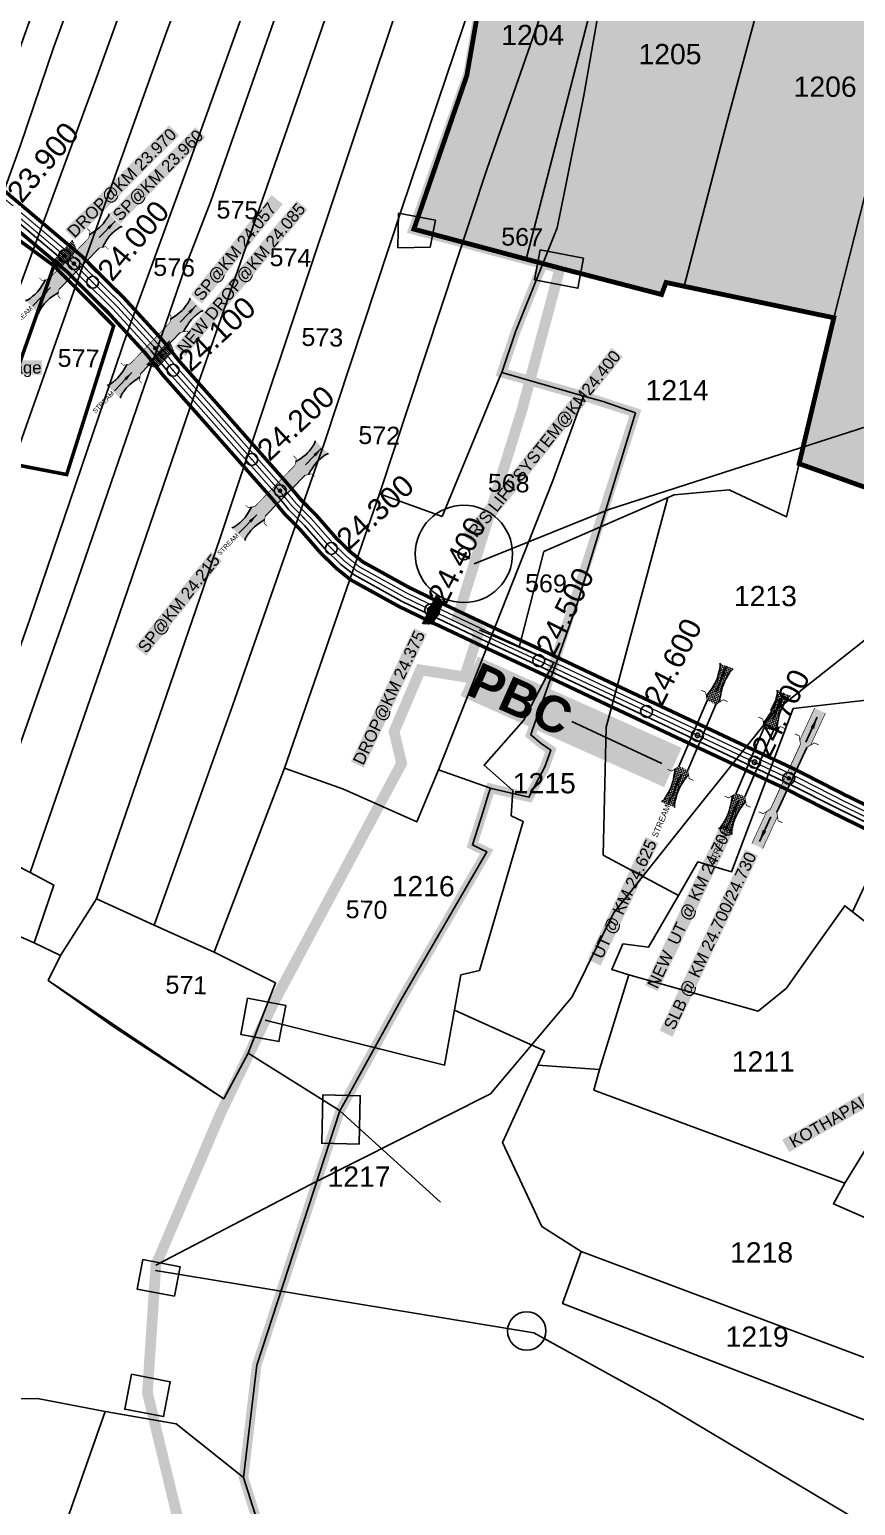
# Model space of a CAD drawing. Header units: millimetres. Extents: x 191342 to 235284, y 1600297 to 1616674.
# Drawn here: x 195018 to 195710, y 1606172 to 1607409 of the extents above; entities that cross this region are included whole.
import ezdxf
from ezdxf.enums import TextEntityAlignment as Align

# ---------------------------------------------------------------- set-up
doc = ezdxf.new("R2010")
doc.units = ezdxf.units.MM
doc.header["$LTSCALE"] = 15
doc.header["$PDMODE"] = 32
doc.header["$PDSIZE"] = 10
doc.linetypes.add('ACAD_ISO02W100', pattern=[15, 12, -3])
doc.linetypes.add('HIDDEN2', pattern=[0.1875, 0.125, -0.0625])
for name, color, linetype in [('BOUNDRY STONES', 240, 'Continuous'), ('CANAL1', 7, 'Continuous'), ('CSMark', 72, 'Continuous'), ('PAPER SIZE', 5, 'Continuous'), ('PLOT', 7, 'Continuous'), ('PLOT NO', 7, 'Continuous'), ('PLOTS', 7, 'Continuous'), ('PLOTS NO', 7, 'Continuous'), ('ROADS', 1, 'Continuous'), ('STRUCTURE', 5, 'Continuous'), ('text2', 7, 'Continuous'), ('VILLAGE BOUNDARY STONES', 1, 'Continuous'), ('VILLAGE BOUNDRY', 5, 'Continuous'), ('WUA-10', 3, 'Continuous')]:
    doc.layers.add(name, color=color, linetype=linetype)
doc.styles.get("Standard").update_dxf_attribs({"font": 'arial.ttf'})
doc.dimstyles.get("Standard").update_dxf_attribs({"dimtxt": 0.18, "dimasz": 0.18, "dimexe": 0.18, "dimexo": 0.0625, "dimgap": 0.09, "dimtad": 0, "dimtih": 1, "dimtoh": 1, "dimdec": 4, "dimzin": 0, "dimdsep": 46, "dimtxsty": 'Standard', "dimcen": 0.09, "dimadec": 0, "dimazin": 0, "dimtfac": 1, "dimtdec": 4, "dimtofl": 0, "dimtmove": 0, "dimatfit": 3, "dimfxl": 1, "dimtolj": 1, "dimtzin": 0, "dimarcsym": 0})

# ---------------------------------------------------------------- blocks, each defined once
blk = doc.blocks.new('DROP')
h = blk.add_hatch()
h.set_pattern_fill('ANSI31', color=1, scale=10, angle=45)
h.set_pattern_definition([(90, (-324.4107, -25.7687), (-1.25, 0), [])])
h.paths.add_polyline_path([(-9.9, -4.3), (-13.8, 4.1), (13.8, 4.1), (10.2, -4.3)])
at = {"layer": 'STRUCTURE', "color": 5, "const_width": 0.49}
blk.add_lwpolyline([(-9.9, -4.3), (-13.8, 4.1), (13.8, 4.1), (10.2, -4.3), (-9.9, -4.3)], dxfattribs=at)
at = {"layer": 'STRUCTURE', "color": 5}
blk.add_circle((0, 0), 1.33, dxfattribs=at)
blk = doc.blocks.new('PBC')
at = {"layer": 'STRUCTURE', "color": 5, "insert": (13.6, 8.7), "char_height": 30, "width": 181.057, "attachment_point": 1, "rotation": 325.6347, "bg_fill": 1, "box_fill_scale": 1.1, "bg_fill_color": 7, "bg_fill_true_color": 16777215, "bg_fill_transparency": 0}
blk.add_mtext('{\\fArial|b1|i0|c0|p34;\\C256;PBC}', dxfattribs=at)
at = {"layer": 'PAPER SIZE'}
blk.add_leader([(148.6, -102.5), (80.6, -54.7)], dimstyle='Standard', override={"dimasz": 40, "dimgap": 0.09, "dimtad": 0, "dimtfill": 2, "dimtfillclr": 5}, dxfattribs=at)
blk = doc.blocks.new('SP')
at = {"layer": 'STRUCTURE'}
h = blk.add_hatch(dxfattribs=at)
h.set_pattern_fill('DASH', color=256, scale=8, style=0)
h.set_pattern_definition([(0, (0, 0), (1, 1), [1, -1])])
edge = h.paths.add_edge_path()
edge.add_spline(control_points=[(769825.7, 1706742.1), (769825.3, 1706741.8), (769823.8, 1706740.8), (769820.9, 1706740.3), (769817, 1706739.7), (769811.4, 1706738.9), (769804, 1706739.7), (769798.4, 1706741), (769795.6, 1706741.6)], knot_values=[0, 0, 0, 0, 1.613557, 5.24513, 8.624976, 13.470124, 22.190216, 30.746377, 30.746377, 30.746377, 30.746377], degree=3, periodic=0)
edge.add_line((769795.6, 1706741.6), (769792.6, 1706739.6))
edge.add_line((769792.6, 1706739.6), (769732.6, 1706739.6))
edge.add_line((769732.6, 1706739.6), (769729.6, 1706741.6))
edge.add_spline(control_points=[(769729.6, 1706741.6), (769726.9, 1706740.9), (769721.3, 1706739.5), (769713.9, 1706738.5), (769708.3, 1706739.1), (769704.4, 1706739.6), (769701.5, 1706740), (769700, 1706741), (769699.5, 1706741.3)], knot_values=[0, 0, 0, 0, 8.556161, 17.276253, 22.121402, 25.501247, 29.13282, 30.746377, 30.746377, 30.746377, 30.746377], degree=3, periodic=0)
edge.add_line((769699.5, 1706741.3), (769699.5, 1706722.1))
edge.add_spline(control_points=[(769699.5, 1706722.1), (769700, 1706722.4), (769701.4, 1706723.4), (769704.3, 1706724), (769708.2, 1706724.5), (769713.8, 1706725.3), (769721.2, 1706724.5), (769726.8, 1706723.3), (769729.6, 1706722.6)], knot_values=[0, 0, 0, 0, 1.613557, 5.24513, 8.624976, 13.470124, 22.190216, 30.746377, 30.746377, 30.746377, 30.746377], degree=3, periodic=0)
edge.add_line((769729.6, 1706722.6), (769732.6, 1706724.6))
edge.add_line((769732.6, 1706724.6), (769792.6, 1706724.6))
edge.add_line((769792.6, 1706724.6), (769795.6, 1706722.6))
edge.add_spline(control_points=[(769795.6, 1706722.6), (769798.4, 1706723.3), (769803.9, 1706724.8), (769811.3, 1706725.8), (769817, 1706725.1), (769820.9, 1706724.7), (769823.8, 1706724.2), (769825.2, 1706723.3), (769825.7, 1706723)], knot_values=[0, 0, 0, 0, 8.556161, 17.276253, 22.121402, 25.501247, 29.13282, 30.746377, 30.746377, 30.746377, 30.746377], degree=3, periodic=0)
edge.add_line((769825.7, 1706723), (769825.7, 1706742.1))
h.paths.add_polyline_path([(769764.2, 1706732.1, -1), (769761.1, 1706732.1, -1)], flags=0)
h.paths.add_polyline_path([(769761.1, 1706732.1, 1), (769764.2, 1706732.1, 1)], flags=16)
at = {"layer": 'STRUCTURE', "const_width": 0.628}
for points in [[(769726.6, 1706747.6), (769726.6, 1706743.6), (769732.6, 1706739.6), (769792.6, 1706739.6), (769798.6, 1706743.6), (769798.6, 1706747.6)], [(769726.6, 1706716.6), (769726.6, 1706720.6), (769732.6, 1706724.6), (769792.6, 1706724.6), (769798.6, 1706720.6), (769798.6, 1706716.6)]]:
    blk.add_lwpolyline(points, dxfattribs=at)
at = {"layer": 'STRUCTURE', "color": 3}
blk.add_lwpolyline([(769732.6, 1706724.6), (769792.6, 1706724.6)], dxfattribs=at)
blk.add_lwpolyline([(769732.6, 1706724.6), (769792.6, 1706724.6)], dxfattribs=at)
at = {"layer": 'STRUCTURE', "color": 0}
blk.add_circle((769762.6, 1706732.1), 1.55, dxfattribs=at)
at = {"layer": 'STRUCTURE'}
for points in [[(769699.5, 1706741.3), (769700.9, 1706740.5), (769704.4, 1706739.6), (769707.8, 1706739.2), (769712.6, 1706738.8), (769721.3, 1706739.7), (769729.6, 1706741.6)], [(769825.7, 1706742.1), (769824.3, 1706741.3), (769820.8, 1706740.3), (769817.5, 1706739.8), (769812.7, 1706739.2), (769804, 1706739.9), (769795.6, 1706741.6)], [(769699.5, 1706722.1), (769700.9, 1706723), (769704.4, 1706724), (769707.7, 1706724.5), (769712.5, 1706725), (769721.2, 1706724.4), (769729.6, 1706722.6)], [(769825.7, 1706723), (769824.3, 1706723.8), (769820.8, 1706724.7), (769817.4, 1706725.1), (769812.6, 1706725.5), (769803.9, 1706724.6), (769795.6, 1706722.6)]]:
    blk.add_spline(points, degree=3, dxfattribs=at)
at = {"layer": 'STRUCTURE', "color": 0}
blk.add_text('STREAM', height=5, dxfattribs=at).set_placement((769684.3, 1706732.1), align=Align.MIDDLE_CENTER)
for points in [[(769727.4, 1706732.1), (769700.8, 1706732.1)], [(769824.4, 1706732.1), (769800.5, 1706732.1)]]:
    blk.add_leader(points, dimstyle='Standard', override={"dimasz": 10, "dimgap": 0.09, "dimtad": 0}, dxfattribs=at)
blk = doc.blocks.new('UT')
at = {"layer": 'STRUCTURE'}
h = blk.add_hatch(dxfattribs=at)
h.set_pattern_fill('DASH', color=150, scale=8, angle=-39.6278, style=0)
h.set_pattern_definition([(320.372247933, (-4370.464, -6260.8811), (1.40800153113, 0.132407282), [1, -1])])
h.paths.add_polyline_path([(765163, 1700681.9), (765165.6, 1700680.6), (765167.2, 1700680.3), (765169.1, 1700680), (765172.4, 1700679.6), (765176.4, 1700679.3), (765179.5, 1700679.5), (765183.1, 1700679.9), (765187.7, 1700680.9), (765188.9, 1700681.2), (765193.1, 1700682.2), (765196.1, 1700680.2), (765196.1, 1700672.2), (765193.1, 1700670.2), (765190.5, 1700670.8), (765188.1, 1700671.3), (765185.5, 1700671.8), (765183.6, 1700672.1), (765181, 1700672.5), (765180.3, 1700672.5), (765178.5, 1700672.6), (765176.7, 1700672.6), (765174.6, 1700672.5), (765172.5, 1700672.3), (765170.4, 1700672), (765168.5, 1700671.7), (765166.1, 1700671.2), (765165, 1700670.8), (765163, 1700669.7)])
h.paths.add_polyline_path([(765259.1, 1700682.2), (765256.1, 1700680.2), (765256.1, 1700672.2), (765259.1, 1700670.2), (765261.9, 1700671), (765264.4, 1700671.6), (765266.4, 1700672), (765269.1, 1700672.5), (765272.7, 1700673), (765276.1, 1700673.1), (765278.6, 1700672.9), (765281.2, 1700672.7), (765283.9, 1700672.3), (765286.4, 1700671.9), (765288, 1700671.3), (765289.2, 1700670.6), (765289.1, 1700682.7), (765287.6, 1700681.8), (765285.7, 1700681.2), (765283, 1700680.7), (765281.2, 1700680.4), (765276.7, 1700679.9), (765272.7, 1700679.9), (765268.7, 1700680.3), (765264.8, 1700681), (765261.2, 1700681.7)])
at = {"layer": 'STRUCTURE', "color": 150, "const_width": 0.628}
for points in [[(765190.1, 1700688.2), (765190.1, 1700684.2), (765196.1, 1700680.2), (765256.1, 1700680.2), (765262.1, 1700684.2), (765262.1, 1700688.2)], [(765190.1, 1700664.2), (765190.1, 1700668.2), (765196.1, 1700672.2), (765256.1, 1700672.2), (765262.1, 1700668.2), (765262.1, 1700664.2)]]:
    blk.add_lwpolyline(points, dxfattribs=at)
at = {"layer": 'STRUCTURE', "color": 150}
for points in [[(765196.1, 1700680.2), (765256.1, 1700680.2)], [(765196.1, 1700672.2), (765256.1, 1700672.2)], [(765196.1, 1700672.2), (765256.1, 1700672.2)]]:
    blk.add_lwpolyline(points, dxfattribs=at)
at = {"layer": 'STRUCTURE', "color": 0}
blk.add_circle((765226.1, 1700676.2), 1.89, dxfattribs=at)
at = {"layer": 'STRUCTURE', "color": 150}
for points in [[(765163, 1700681.9), (765164.4, 1700681.1), (765167.9, 1700680.2), (765171.2, 1700679.8), (765176.1, 1700679.4), (765184.7, 1700680.3), (765193.1, 1700682.2)], [(765289.1, 1700682.7), (765287.8, 1700681.9), (765284.3, 1700680.9), (765280.9, 1700680.4), (765276.1, 1700679.8), (765267.4, 1700680.5), (765259.1, 1700682.2)], [(765163, 1700669.7), (765164.3, 1700670.6), (765167.8, 1700671.6), (765171.2, 1700672.1), (765176, 1700672.6), (765184.7, 1700672), (765193.1, 1700670.2)], [(765289.2, 1700670.6), (765287.8, 1700671.4), (765284.2, 1700672.3), (765280.9, 1700672.7), (765276.1, 1700673.1), (765267.4, 1700672.2), (765259.1, 1700670.2)]]:
    blk.add_spline(points, degree=3, dxfattribs=at)
at = {"layer": 'STRUCTURE', "color": 0}
blk.add_text('STREAM', height=5, dxfattribs=at).set_placement((765148.2, 1700675.8), align=Align.MIDDLE_CENTER)
for points in [[(765289.3, 1700676.7), (765265.4, 1700676.4)], [(765190.9, 1700676), (765164.2, 1700675.8)]]:
    blk.add_leader(points, dimstyle='Standard', override={"dimasz": 10, "dimgap": 0.09, "dimtad": 0}, dxfattribs=at)
blk = doc.blocks.new('SLB')
at = {"layer": 'STRUCTURE'}
h = blk.add_hatch(dxfattribs=at)
h.set_pattern_fill('DOTS', color=6, scale=20, angle=320.3722, style=0)
h.set_pattern_definition([(320.372247934, (-159.4327, -72.9564), (1.2786241598, 0.5641323054), [0, -1.25])])
h.paths.add_polyline_path([(769699.5, 1706871.1), (769699.5, 1706861.1), (769729.1, 1706861.1), (769732.1, 1706863.1), (769792.1, 1706863.1), (769795.1, 1706861.1), (769824.7, 1706861.1), (769824.7, 1706871.1), (769795.1, 1706871.1), (769792.1, 1706869.1), (769732.1, 1706869.1), (769729.1, 1706871.1)])
at = {"layer": 'STRUCTURE', "color": 6, "const_width": 0.628}
for points in [[(769726.1, 1706877.1), (769726.1, 1706873.1), (769732.1, 1706869.1), (769792.1, 1706869.1), (769798.1, 1706873.1), (769798.1, 1706877.1)], [(769726.1, 1706855.1), (769726.1, 1706859.1), (769732.1, 1706863.1), (769792.1, 1706863.1), (769798.1, 1706859.1), (769798.1, 1706855.1)]]:
    blk.add_lwpolyline(points, dxfattribs=at)
at = {"layer": 'STRUCTURE', "color": 6, "linetype": 'ACAD_ISO02W100', "ltscale": 0.5, "const_width": 0.5}
for points in [[(769699.5, 1706871.1), (769729.1, 1706871.1)], [(769795.1, 1706871.1), (769824.7, 1706871.1)], [(769699.5, 1706861.1), (769729.1, 1706861.1)], [(769795.1, 1706861.1), (769824.7, 1706861.1)]]:
    blk.add_lwpolyline(points, dxfattribs=at)
at = {"layer": 'STRUCTURE', "color": 6}
blk.add_lwpolyline([(769732.1, 1706863.1), (769792.1, 1706863.1)], dxfattribs=at)
blk.add_lwpolyline([(769732.1, 1706863.1), (769792.1, 1706863.1)], dxfattribs=at)
at = {"layer": 'STRUCTURE', "color": 0}
blk.add_circle((769762.1, 1706866.1), 1.24, dxfattribs=at)
for points in [[(769703.8, 1706866), (769726.7, 1706866)], [(769818.6, 1706865.8), (769795.7, 1706865.8)]]:
    blk.add_leader(points, dimstyle='Standard', override={"dimasz": 10, "dimgap": 0.09, "dimtad": 0}, dxfattribs=at)

msp = doc.modelspace()

# ---------------------------------------------------------------- hatches: boundary and pattern name
at = {"layer": 'PLOTS NO', "true_color": 0x105689}
h = msp.add_hatch(color=146, dxfattribs=at)
h.dxf.hatch_style = 1
h.paths.add_polyline_path([(195425.9, 1607605.5), (195528.8, 1607582.2), (195780.8, 1607523.3), (195795.6, 1607573.2), (195890, 1607547.4), (195987.8, 1607517.2), (196044.4, 1607456.8), (196107.5, 1607448.4), (196157, 1607439.5), (196177.6, 1607424.9), (196155.7, 1607329.1), (196168.9, 1607318.7), (196166.1, 1607292.3), (196147.5, 1607220.1), (196146.9, 1607150), (196150.2, 1607149), (196164.7, 1607144.6), (196265.3, 1607114.4), (196275.5, 1607145.4), (196296.4, 1607208), (196295.8, 1607260.3), (196305.2, 1607306.2), (196272.5, 1607312.5), (196283.9, 1607361.9), (196310.4, 1607406.6), (196362.5, 1607453.6), (196400.6, 1607433.4), (196485.6, 1607454.8), (196551.7, 1607448.9), (196606.8, 1607430.5), (196720.9, 1607425.1), (196803.5, 1607450.1), (196872.1, 1607482.8), (196998.2, 1607496.2), (197145.1, 1607513.7), (197345.2, 1607477.9), (197466.2, 1607490.9), (197586.9, 1607586.3), (197708.9, 1607598.7), (197786.5, 1607612.9), (197735.5, 1607546.8), (197647, 1607416.1), (198001.8, 1607257.3), (198022.7, 1607134.8), (198028.3, 1607164.4), (198124.6, 1607148.4), (198160.8, 1607144.9), (198178.3, 1607100.5), (198228.3, 1607055.7), (198237.4, 1607041.4), (198217.8, 1607019), (198193, 1607011.4), (198178.3, 1606978), (198157.3, 1606959.9), (198118.6, 1606912), (198062.8, 1606912.1), (197644.8, 1606872.9), (197626.5, 1606880.8), (197525.7, 1606663.1), (197254.3, 1606767.2), (197236.3, 1606710.7), (197213, 1606659.8), (197006.4, 1606825.5), (196912.7, 1606884.2), (196876.9, 1606916.2), (196740.2, 1606727), (196649.8, 1606610.4), (196571, 1606505.9), (196552.9, 1606481.1), (196551.5, 1606477.5), (196385.3, 1606524.5), (196380.5, 1606507.5), (196382.5, 1606496.2), (196370.6, 1606486.9), (196264.5, 1606512.6), (196170.4, 1606544.7), (196117.7, 1606585.9), (196087.8, 1606613.1), (196042.3, 1606639.7), (196004.7, 1606667.1), (195986.5, 1606670.1), (195975.4, 1606667.9), (195966.4, 1606665), (195954, 1606659.3), (195939.6, 1606651.5), (195923.7, 1606642.5), (195901.9, 1606667.1), (195885.9, 1606679.1), (195932.4, 1606801.6), (195964.4, 1606918), (195912.5, 1606915), (195912.2, 1606953.6), (195842.6, 1606972.9), (195776.6, 1607002.7), (195752.8, 1607013.5), (195663.1, 1607045.6), (195692.2, 1607167.9), (195566.6, 1607194.3), (195551.5, 1607197.5), (195547.8, 1607187.4), (195462.6, 1607209.5), (195340.1, 1607242.2), (195384.5, 1607370.9), (195393.9, 1607425), (195406, 1607489.2)])

# ---------------------------------------------------------------- linework, layer by layer
at = {"color": 5, "const_width": 3}
for points in [[(194921.5, 1607073.4), (194978.5, 1607255.4), (195038.3, 1607211.5), (194981.3, 1607049.6), (194921.5, 1607073.4)], [(194981.3, 1607049.6), (195049, 1607036.5), (195088.4, 1607161.1), (195038.3, 1607211.5)]]:
    msp.add_lwpolyline(points, dxfattribs=at)
at = {"layer": 'BOUNDRY STONES', "color": 1}
for points in [[(195327.1, 1607255.6), (195358.1, 1607249.7), (195353.8, 1607227.1), (195326.7, 1607226.6)], [(195446.1, 1607224.8), (195482.3, 1607217.9), (195477.6, 1607192.7), (195441.3, 1607199.7)], [(195200.7, 1606597.6), (195232.8, 1606591.5), (195227, 1606561.2), (195194.9, 1606567.3)], [(195112.9, 1606378.6), (195144.1, 1606372.6), (195139.4, 1606347.9), (195108.1, 1606353.8)], [(195103.3, 1606282.4), (195135.8, 1606276.1), (195130.2, 1606246.9), (195097.7, 1606253.1)]]:
    msp.add_lwpolyline(points, close=True, dxfattribs=at)
msp.add_circle((195434.7, 1606318.7), 16.1, dxfattribs=at)
at = {"layer": 'CANAL1', "color": 1, "linetype": 'HIDDEN2', "ltscale": 4, "const_width": 1}
msp.add_lwpolyline([(194987.6, 1607270.2), (195055.4, 1607213.1), (195065.6, 1607202.8), (195070.8, 1607197.7), (195090.5, 1607178.3), (195122.9, 1607142.9), (195136.8, 1607125.4), (195171.1, 1607086.8), (195227.8, 1607022.4), (195238.3, 1607009.7), (195251.3, 1606996.6), (195268.7, 1606976.8), (195281.3, 1606964.5), (195292.3, 1606955.8), (195332.2, 1606933.7), (195356, 1606922.2), (195402.9, 1606900), (195450.7, 1606877.8), (195506.3, 1606851.6), (195655.8, 1606781.2), (195697.9, 1606759.8), (195752.1, 1606733.3)], dxfattribs=at)
at = {"layer": 'CANAL1', "color": 5, "const_width": 1}
msp.add_lwpolyline([(194990.2, 1607273.3), (195058.1, 1607216.1), (195068.5, 1607205.6), (195093.4, 1607181.1), (195125.9, 1607145.5), (195139.9, 1607128), (195174.1, 1607089.4), (195230.9, 1607025), (195241.3, 1607012.4), (195254.2, 1606999.4), (195271.6, 1606979.6), (195284, 1606967.5), (195294.5, 1606959.1), (195334.1, 1606937.2), (195357.7, 1606925.8), (195404.6, 1606903.6), (195452.4, 1606881.5), (195508, 1606855.2), (195657.6, 1606784.8), (195699.7, 1606763.3), (195754, 1606736.8)], dxfattribs=at)
at = {"layer": 'CANAL1', "color": 200, "const_width": 3}
for points in [[(194993.5, 1607277.1), (195061.5, 1607219.7), (195072, 1607209.1), (195097, 1607184.5), (195129.7, 1607148.8), (195143.7, 1607131.2), (195177.8, 1607092.7), (195234.7, 1607028.2), (195245, 1607015.8), (195257.9, 1607002.8), (195275.2, 1606983), (195287.3, 1606971.3), (195297.3, 1606963.3), (195336.4, 1606941.7), (195359.9, 1606930.3), (195406.7, 1606908.2), (195454.5, 1606886), (195510.2, 1606859.7), (195659.8, 1606789.3), (195701.9, 1606767.8), (195756.3, 1606741.3)], [(194981.8, 1607263.4), (195049.3, 1607206.5), (195059.3, 1607196.4), (195084, 1607172), (195116, 1607137.1), (195129.9, 1607119.6), (195164.3, 1607080.8), (195221, 1607016.6), (195231.6, 1607003.7), (195244.7, 1606990.5), (195262.1, 1606970.6), (195275.4, 1606957.7), (195287.2, 1606948.2), (195328.1, 1606925.7), (195352.1, 1606914.1), (195399.1, 1606891.9), (195446.9, 1606869.7), (195502.5, 1606843.4), (195651.8, 1606773.1), (195693.9, 1606751.7), (195748, 1606725.3)]]:
    msp.add_lwpolyline(points, dxfattribs=at)
at = {"layer": 'CANAL1', "color": 5}
msp.add_lwpolyline([(194985, 1607267.2), (195052.7, 1607210.2), (195062.8, 1607199.9), (195087.6, 1607175.5), (195119.8, 1607140.3), (195133.8, 1607122.8), (195168.1, 1607084.1), (195224.8, 1607019.8), (195235.3, 1607007), (195248.4, 1606993.9), (195265.8, 1606974.1), (195278.7, 1606961.5), (195290, 1606952.4), (195330.4, 1606930.1), (195354.3, 1606918.6), (195401.2, 1606896.4), (195449, 1606874.2), (195504.6, 1606847.9), (195654, 1606777.6), (195696.1, 1606756.2), (195750.3, 1606729.7)], dxfattribs=at)
at = {"layer": 'PLOT'}
for points in [[(195112, 1607596.5), (195038.1, 1607395.1), (195010.1, 1607311.6), (194949.3, 1607144.8), (194878.4, 1606940.2), (194862.9, 1606897.2), (194867.2, 1606889.3), (194817.5, 1606797.9), (194779.5, 1606830.3), (194788.7, 1606853.9), (194858.2, 1606992.4), (194869.6, 1606989.9), (194919.6, 1607138.7), (194972.4, 1607289.5), (195040.3, 1607479.7), (195085.5, 1607606), (195112, 1607596.5)], [(195150.7, 1607581.3), (195073.4, 1607367.7), (195005.3, 1607182), (194945.5, 1607005.2), (194895.4, 1606861.7), (194860.6, 1606768), (194838.7, 1606780.6), (194817.5, 1606797.9), (194867.2, 1606889.3), (194862.9, 1606897.2), (194878.4, 1606940.2), (194949.3, 1607144.8), (195010.1, 1607311.6), (195038.1, 1607395.1), (195112, 1607596.5), (195150.7, 1607581.3)], [(195192.1, 1607565.8), (195133, 1607408.2), (195056.3, 1607194), (194986.6, 1606997.1), (194904, 1606762.2), (194872.8, 1606758.1), (194860.6, 1606768), (194895.4, 1606861.7), (194945.5, 1607005.2), (195005.3, 1607182), (195073.4, 1607367.7), (195150.7, 1607581.3), (195169.1, 1607573.5), (195192.1, 1607565.8)], [(194904, 1606762.2), (194986.6, 1606997.1), (195056.3, 1607194), (195133, 1607408.2), (195192.1, 1607565.8), (195238.8, 1607550.7), (195240.4, 1607544.6), (195153.2, 1607301.4), (195099.9, 1607156.2), (195018.1, 1606915.2), (194954.8, 1606735.8), (194904, 1606762.2)], [(194979, 1606723.1), (194954.8, 1606735.8), (195018.1, 1606915.2), (195099.9, 1607156.2), (195153.2, 1607301.4), (195240.4, 1607544.6), (195263.5, 1607533.4), (195169.9, 1607265.6), (195147.7, 1607208.6), (195055.4, 1606939.6), (194979, 1606723.1)], [(195018.5, 1606703), (194979, 1606723.1), (195055.4, 1606939.6), (195147.7, 1607208.6), (195169.9, 1607265.6), (195263.5, 1607533.4), (195296.3, 1607522.4), (195300.7, 1607520), (195234, 1607326.2), (195159.5, 1607113.3), (195093.1, 1606919), (195018.5, 1606703)], [(195073.9, 1606681), (195043.8, 1606633.5), (195021.7, 1606644.1), (195038.3, 1606692.5), (195018.5, 1606703), (195093.1, 1606919), (195159.5, 1607113.3), (195234, 1607326.2), (195300.7, 1607520), (195350.8, 1607501.7), (195336.9, 1607460.4), (195237.3, 1607161.4), (195163.6, 1606941.8), (195073.9, 1606681)], [(195122.4, 1606658.9), (195073.9, 1606681), (195163.6, 1606941.8), (195237.3, 1607161.4), (195336.9, 1607460.4), (195350.8, 1607501.7), (195404.4, 1607479.9), (195330, 1607259.5), (195265.3, 1607063.5), (195187.9, 1606842.6), (195122.4, 1606658.9)], [(195172.6, 1606636.3), (195122.4, 1606658.9), (195187.9, 1606842.6), (195265.3, 1607063.5), (195330, 1607259.5), (195404.4, 1607479.9), (195464.2, 1607472.4), (195401.3, 1607292.1), (195311.3, 1607020.3), (195231.7, 1606790.5), (195172.6, 1606636.3)], [(195311.3, 1607020.3), (195401.3, 1607292.1), (195464.2, 1607472.4), (195493.4, 1607467.7), (195501.6, 1607462.6), (195482.6, 1607354.2), (195466.6, 1607274.9), (195460.2, 1607243.3), (195446.3, 1607208.5), (195425.3, 1607156), (195413.7, 1607121.9), (195413.1, 1607120.4), (195363.8, 1607001.3), (195311.3, 1607020.3)], [(195231.7, 1606790.5), (195311.3, 1607020.3), (195363.8, 1607001.3), (195413.1, 1607120.4), (195413.7, 1607121.9), (195482.5, 1607102.3), (195481.6, 1607099.6), (195456.4, 1607030.7), (195360.7, 1606789.1), (195342.7, 1606745.5), (195281.1, 1606772.8), (195231.7, 1606790.5)], [(195404.3, 1606773.6), (195360.7, 1606789.1), (195456.4, 1607030.7), (195481.6, 1607099.6), (195482.5, 1607102.3), (195498.8, 1607097.7), (195525.8, 1607088.3), (195476.7, 1606927.4), (195439.4, 1606821.9), (195438.7, 1606820), (195438.1, 1606818.3), (195446.7, 1606811.2), (195454.9, 1606805.6), (195449.9, 1606791.4), (195436.6, 1606766.1), (195406.4, 1606773.1), (195404.3, 1606773.6)], [(194817.5, 1606797.9), (194838.7, 1606780.6), (194860.6, 1606768), (194872.8, 1606758.1), (194904, 1606762.2), (194954.8, 1606735.8), (194979, 1606723.1), (195018.5, 1606703), (195038.3, 1606692.5), (195021.7, 1606644.1), (194832.6, 1606727.1), (194834.8, 1606743.3), (194749.1, 1606797.3), (194774.7, 1606836.1), (194779.5, 1606830.3), (194817.5, 1606797.9)], [(195201.2, 1606551.5), (195224.1, 1606610.5), (195172.6, 1606636.3), (195231.7, 1606790.5), (195281.1, 1606772.8), (195342.7, 1606745.5), (195360.7, 1606789.1), (195404.3, 1606773.6), (195402.5, 1606768.1), (195398.1, 1606754.2), (195389.2, 1606726.1), (195395.9, 1606722.8), (195401.2, 1606720.3), (195397.3, 1606713.7), (195329.1, 1606595.9), (195283, 1606512.2), (195278.1, 1606503.1), (195276.2, 1606504.6), (195201.2, 1606551.5)], [(195122.4, 1606658.9), (195172.6, 1606636.3), (195224.1, 1606610.5), (195201.2, 1606551.5), (195180.7, 1606513.4), (195033.5, 1606612.5), (195043.8, 1606633.5), (195073.9, 1606681), (195122.4, 1606658.9)], [(195180.7, 1606513.4), (195087.9, 1606573.9), (195033.5, 1606612.5), (195180.7, 1606513.4)], [(195180.7, 1606513.4), (195087.9, 1606573.9), (195033.5, 1606612.5), (195180.7, 1606513.4)], [(194786.4, 1606248.1), (194841.6, 1606274.1), (194934.6, 1606260.5), (195024.6, 1606262.1), (195081.2, 1606251.1), (195004.7, 1606033.6), (194801, 1606103.9), (194770.5, 1606144), (194744.2, 1606219.3), (194786.4, 1606248.1)], [(195297, 1605978.5), (195259, 1605933.6), (195227.4, 1605893.7), (195153.9, 1605847.7), (195066.4, 1605885), (195061.8, 1605873.2), (194998.2, 1605906.4), (194985.2, 1605967.1), (195004.7, 1606033.6), (195081.2, 1606251.1), (195140.9, 1606240.8), (195197.3, 1606195.8), (195212.5, 1606147.6), (195109.8, 1606135.4), (195244.4, 1606054.9), (195248.7, 1606052.8), (195297, 1605978.5)]]:
    msp.add_lwpolyline(points, close=True, dxfattribs=at)
msp.add_lwpolyline([(194832.6, 1606727.1), (195021.7, 1606644.1), (195043.8, 1606633.5), (195033.5, 1606612.5), (195033.5, 1606612.5), (195087.9, 1606573.9), (195180.7, 1606513.4), (195201.2, 1606551.5), (195276.2, 1606504.6), (195278.1, 1606503.1), (195208.3, 1606290.1), (195197.3, 1606195.8), (195140.9, 1606240.8), (195081.2, 1606251.1), (195024.6, 1606262.1), (194934.6, 1606260.5)], dxfattribs=at)
at = {"layer": 'PLOTS'}
for points in [[(195434.1, 1607217.1), (195528.5, 1607581.9)], [(195661.8, 1607551.2), (195602.6, 1607331.6), (195566.6, 1607194.3), (195551.5, 1607197.5), (195547.8, 1607187.4), (195462.6, 1607209.5)], [(195566.6, 1607194.3), (195692.2, 1607167.9), (195735.6, 1607338.3), (195761.1, 1607438.3), (195780.8, 1607523.3)], [(195692.2, 1607167.9), (195652.4, 1607001), (195604.3, 1607023.6), (195558.3, 1607019.5), (195449.1, 1606971.9), (195428.5, 1606891.8), (195395.2, 1606906.4)], [(195663.1, 1607045.6), (195752.8, 1607013.5)], [(195374.1, 1606587.6), (195449.5, 1606553.5), (195444.1, 1606541.6), (195495.6, 1606538), (195520.4, 1606617.1), (195506, 1606621.7), (195515.3, 1606643.1), (195536.9, 1606640.4), (195562, 1606683.6), (195498.7, 1606717.6), (195501.4, 1606824.7), (195553, 1607017.2)], [(195776.6, 1607002.7), (195731.7, 1606848.8), (195658, 1606840.5), (195606.5, 1606703.6), (195578.3, 1606711.9), (195562, 1606683.6)], [(195707.8, 1606670.1), (195759.3, 1606779.7), (195786.6, 1606837.8), (195888.3, 1606802.1), (195912.5, 1606915), (195912.2, 1606953.6), (195842.6, 1606972.9)], [(195428.5, 1606891.8), (195457.5, 1606879), (195432.1, 1606830.3), (195399, 1606792.9), (195423.1, 1606771.6), (195421.7, 1606750.6), (195431.8, 1606745.8), (195395, 1606620.9), (195379.4, 1606617.2), (195365.9, 1606541.6), (195215.5, 1606579.2)], [(195701.3, 1606442.7), (195766.1, 1606548.1), (195769.7, 1606590.1), (195784.4, 1606610.6), (195701.4, 1606675.1), (195673.7, 1606636.1), (195652.4, 1606606.1), (195628.7, 1606586.8), (195520.4, 1606617.1)], [(195444.1, 1606541.6), (195414.5, 1606476.7), (195447.3, 1606406.4), (195480.4, 1606385.3), (195758.8, 1606281.2), (195804, 1606375.2), (195783.2, 1606385.2), (195691.9, 1606425.2), (195701.3, 1606442.7), (195491, 1606520.5), (195495.6, 1606538)], [(195480.4, 1606385.3), (195464.8, 1606341.7), (195736.7, 1606236.9), (195758.8, 1606281.2)], [(195716.8, 1606157.4), (195545.1, 1606259.7), (195440.6, 1606317.3), (195123.5, 1606369.4)]]:
    msp.add_lwpolyline(points, dxfattribs=at)
at = {"layer": 'ROADS'}
for points in [[(195390.7, 1606961.8), (195503.6, 1607007.2), (195615.7, 1607043.2), (195785.1, 1607097.6), (195911.2, 1607138), (195955.8, 1607172.6), (196020.9, 1607229.2), (196060.9, 1607240.6), (196098.4, 1607228.5), (196145, 1607246.4), (196163.7, 1607246.6), (196170.7, 1607283.4), (196170.2, 1607301.1), (196173.4, 1607341.1), (196185.3, 1607417.3)], [(196145, 1607246.4), (196115.1, 1607191.1), (196030.5, 1607135.4), (195902.9, 1607031.4), (195843, 1607008.6), (195796.9, 1606948.2), (195721.5, 1606900.4), (195642.6, 1606838.2), (195570.7, 1606748.2), (195507.4, 1606668.8), (195472.9, 1606598.9), (195404.2, 1606517.5), (195253.3, 1606441.4), (195123.8, 1606374)]]:
    msp.add_lwpolyline(points, dxfattribs=at)
at = {"layer": 'text2', "color": 3, "linetype": 'Continuous'}
msp.add_circle((195382, 1606970, 119), 40.8, dxfattribs=at)
at = {"layer": 'text2', "color": 2, "linetype": 'Continuous'}
for p in [(195047.3, 1607219.9), (195055.1, 1607213.3), (195070.8, 1607197.7), (195138.2, 1607123.9), (195204.2, 1607049.2), (195228, 1607023, 120), (195270.9, 1606974.6), (195382, 1606970, 119), (195354.2, 1606923.1), (195356.6, 1606921.9), (195444.8, 1606880.6), (195535.2, 1606838), (195577.8, 1606817.9), (195625.7, 1606795.4), (195625.7, 1606795.4), (195654.4, 1606781.9, 113)]:
    msp.add_point(p, dxfattribs=at)
at = {"layer": 'VILLAGE BOUNDARY STONES', "linetype": 'Continuous'}
msp.add_lwpolyline([(195263.8, 1606516.5), (195295.1, 1606515.8), (195294.2, 1606475.3), (195262.9, 1606476)], close=True, dxfattribs=at)
at = {"layer": 'VILLAGE BOUNDRY', "linetype": 'HIDDEN2', "ltscale": 20}
msp.add_lwpolyline([(195146.1, 1606145.3, 9, 9, 0), (195116.7, 1606266.9, 9, 9, 0), (195123.8, 1606374, 9, 9, 0), (195177.9, 1606500.8, 9, 9, 0), (195222.3, 1606593.3, 9, 9, 0), (195290.1, 1606720.2, 9, 9, 0), (195329.8, 1606794.4, 9, 9, 0), (195323.5, 1606821.1, 9, 9, 0), (195345.6, 1606872.8, 9, 9, 0), (195382.6, 1606866.9, 9, 9, 0), (195395.2, 1606906.4, 9, 9, 0), (195376.8, 1606917, 9, 9, 0), (195430.9, 1607091.3, 9, 9, 0), (195462.6, 1607209.5, 9, 9, 0), (195340.1, 1607242.2, 9, 9, 0), (195386.2, 1607373, 9, 9, 0), (195425.9, 1607605.5, 9, 9, 0)], format="xyseb", dxfattribs=at)
at = {"layer": 'VILLAGE BOUNDRY', "linetype": 'HIDDEN2', "ltscale": 20, "const_width": 8}
msp.add_lwpolyline([(195501.6, 1607462.6), (195460.2, 1607243.3), (195425.3, 1607156), (195413.7, 1607121.9), (195482.5, 1607102.3), (195525.8, 1607088.3), (195439.4, 1606821.9), (195438.1, 1606818.3), (195446.7, 1606811.2), (195454.9, 1606805.6), (195449.9, 1606791.4), (195436.6, 1606766.1), (195406.4, 1606773.1), (195404.3, 1606773.6), (195389.2, 1606726.1), (195401.2, 1606720.3), (195329.1, 1606595.9), (195283, 1606512.2), (195278.1, 1606503.1), (195208.3, 1606290.1), (195197.3, 1606195.8), (195212.5, 1606147.6)], dxfattribs=at)
at = {"layer": 'VILLAGE BOUNDRY', "linetype": 'Continuous'}
msp.add_lwpolyline([(195278.1, 1606503.1), (195362.3, 1606426.6)], dxfattribs=at)
at = {"layer": 'WUA-10', "color": 15, "const_width": 4}
msp.add_lwpolyline([(195752.8, 1607013.5), (195663.1, 1607045.6), (195692.2, 1607167.9), (195566.6, 1607194.3), (195551.5, 1607197.5), (195547.8, 1607187.4), (195462.6, 1607209.5), (195340.1, 1607242.2), (195384.5, 1607370.9), (195393.9, 1607425)], dxfattribs=at)

# ---------------------------------------------------------------- block references
for p, rotation in [((195047.3, 1607219.9), 46.92928242380425), ((195128.5, 1607135.9), 46.92928242380425), ((195356.6, 1606921.9), 63.4965165378041)]:
    msp.add_blockref('DROP', p, dxfattribs=dict(rotation=rotation))
at = {"layer": 'PAPER SIZE', "rotation": 10.24582913090599}
msp.add_blockref('PBC', (195383.6, 1606868.9), dxfattribs=at)
at = {"layer": 'STRUCTURE', "color": 0}
for p, xscale, yscale, zscale, rotation in [((743612.5, 213446.9), 0.7999999999999998, 0.7999999999999998, 0.7999999999999998, 45.75967713441996), ((752590.5, 216915.7), 0.7999999999999999, 0.7999999999999999, 0.7999999999999999, 46.12641243428613), ((743785.4, 213256.5, 120), 0.7999999999999998, 0.7999999999999998, 0.7999999999999998, 45.75967713441996)]:
    msp.add_blockref('SP', p, dxfattribs=dict(at, xscale=xscale, yscale=yscale, zscale=zscale, rotation=rotation))
for name, p, rotation in [('UT', (1455918.7, 232259.3), 66.74344910402986), ('UT', (1455966.6, 232236.8), 66.74344910402986), ('SLB', (1420440.1, 190510.3, 113), 65.12752555032723)]:
    msp.add_blockref(name, p, dxfattribs=dict(at, rotation=rotation))

# ---------------------------------------------------------------- texts
at = {"layer": 'CSMark', "color": 1}
for s, rotation, p in [('23.900', 50.2006, (195004.4, 1607268.8)), ('24.000', 50.2006, (195080.2, 1607203.1)), ('24.100', 43.0215, (195146.8, 1607128.2)), ('24.200', 43.0215, (195212.9, 1607053.5)), ('24.300', 43.0215, (195279.5, 1606979)), ('24.400', 63.3997, (195358.9, 1606930.2)), ('24.500', 63.3997, (195449.5, 1606887.7)), ('24.600', 63.3997, (195539.9, 1606845.1)), ('24.700', 63.3997, (195630.4, 1606802.5))]:
    msp.add_text(s, height=18, rotation=rotation, dxfattribs=at).set_placement(p, align=Align.MIDDLE_LEFT)
at = {"layer": 'PLOT NO', "color": 7}
for s, p in [('575', (195174.5, 1607251.2)), ('567', (195413.2, 1607228.5)), ('574', (195219, 1607211.3)), ('576', (195121.5, 1607203.1)), ('573', (195245.7, 1607144.4)), ('577', (195041.3, 1607126.9)), ('572', (195293.4, 1607062.2)), ('568', (195402, 1607022.2)), ('569', (195433.2, 1606938.2)), ('570', (195282.8, 1606664.8)), ('571', (195131.7, 1606601.6))]:
    msp.add_text(s, height=15, rotation=358.7911, dxfattribs=at).set_placement(p)
at = {"layer": 'PLOTS NO'}
for s, p in [('1204', (195413.4, 1607396.4)), ('1205', (195528.4, 1607380.4)), ('1206', (195658.5, 1607353.1)), ('1214', (195534.4, 1607098.7)), ('1213', (195608.4, 1606926.2)), ('1215', (195423, 1606769.3)), ('1216', (195321.5, 1606683)), ('1211', (195606.6, 1606536.1)), ('1217', (195267.7, 1606439.6)), ('1218', (195605.2, 1606376.1)), ('1219', (195601.5, 1606305.5))]:
    msp.add_text(s, height=17, dxfattribs=at).set_placement(p)
at = {"layer": 'STRUCTURE', "color": 5, "char_height": 10, "attachment_point": 1, "bg_fill": 1, "box_fill_scale": 1.1, "bg_fill_color": 7, "bg_fill_true_color": 16777215, "bg_fill_transparency": 0}
for s, insert, width, rotation in [('\\pxqr;DROP@KM 23.970', (195048.9, 1607241.8), 121.539, 44.9726), ('\\pxql;SP@KM 23.960', (195086.7, 1607255.3), 99.814, 45.272), ('\\pxql;SP@KM 24.057', (195154.5, 1607187.6), 105.325, 50.8898), ('\\pxql;NEW DROP@KM 24.085', (195140.7, 1607143.4), 158.047, 50.1805), ('\\pxql; R/S LIFT SYSTEM@KM24.400 ', (195382.3, 1606986.2), 198.388, 51.4144), ('\\pxql;SP@KM 24.215 ', (195107.8, 1606892.3), 99.848, 51.4144), ('\\pxql;DROP@KM 24.375', (195288.6, 1606796.5), 121.648, 64.7112), ('\\pxql;NEW  UT @ KM 24.700', (195535.2, 1606609.1), 147.917, 64.7112), ('\\pxql; UT @ KM 24.625', (195487.2, 1606630.6), 111.553, 64.7112), ('\\pxql; SLB @ KM 24.700/24.730', (195547.5, 1606570.9), 165.837, 64.7112), ('\\pxql;{\\C1; KOTHAPALLI DISTRUBUTORY @ KM 25.068}', (195650.2, 1606478.6), 293.149, 29.9843)]:
    msp.add_mtext(s, dxfattribs=dict(at, insert=insert, width=width, rotation=rotation))
at = {"layer": 'STRUCTURE', "color": 5, "insert": (194979, 1607131.2), "char_height": 10, "width": 48.449, "attachment_point": 1, "bg_fill": 1, "box_fill_scale": 1.1, "bg_fill_color": 7, "bg_fill_true_color": 16777215, "bg_fill_transparency": 0}
msp.add_mtext('\\pxql;Storage', dxfattribs=at)

doc.saveas('drawing.dxf')
